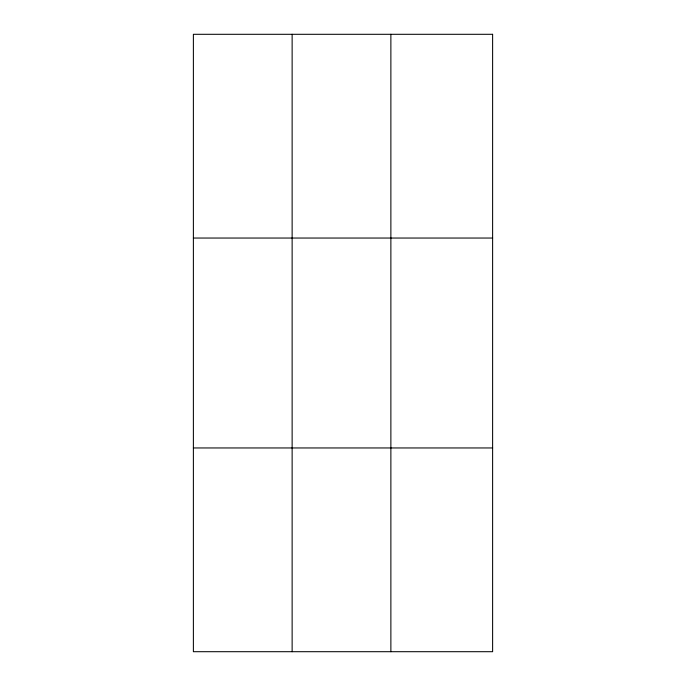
<?xml version="1.0" encoding="UTF-8"?>
<svg xmlns="http://www.w3.org/2000/svg" width="686" height="686" viewBox="0 0 686 686"><rect width="100%" height="100%" fill="white"/><g stroke="black" fill="none" stroke-linecap="round" stroke-linejoin="round"><path stroke-width="1.03" d="M292.133 34.3L292.133 651.7M390.874 34.3L390.874 651.7M193.383 238.042L492.617 238.042M193.383 447.958L492.617 447.958M492.617 34.3L492.617 651.7L193.383 651.7L193.383 34.3L492.617 34.3"/></g></svg>
